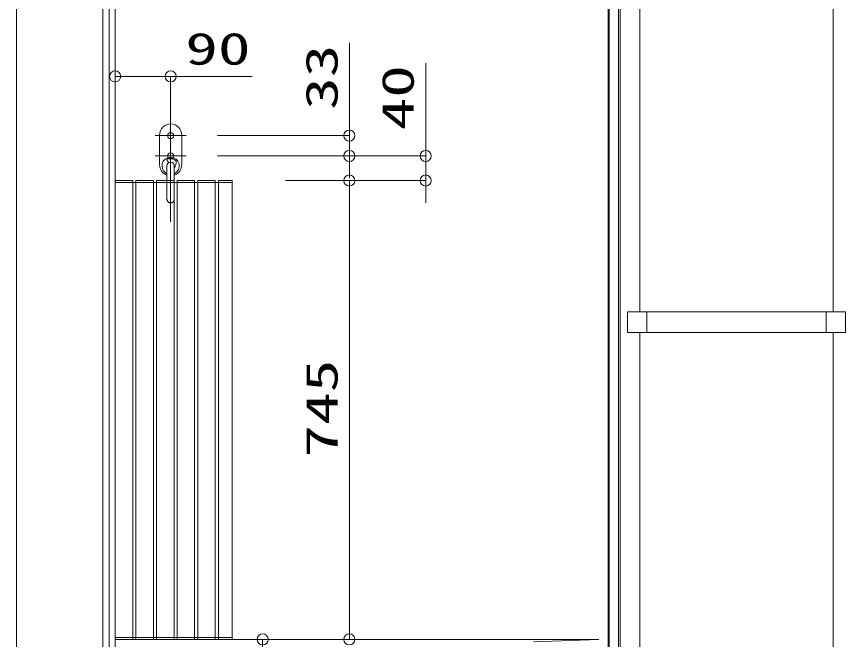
# Model space of a CAD drawing. Units: millimetres on the paper. Extents: x -305 to 305, y -152 to 152.
# Drawn here: x -253.09 to -208.26, y -76.82 to -43.11 of the extents above; entities that cross this region are included whole.
import ezdxf
from ezdxf.enums import TextEntityAlignment as Align

# ---------------------------------------------------------------- set-up
doc = ezdxf.new("R2010")
doc.units = ezdxf.units.MM
doc.linetypes.add('DASHED2', pattern=[3, 2, -1])
doc.linetypes.add('LONG_CHAIN', pattern=[21, 18, -1, 1, -1])
doc.layers.add('0-0_0', color=7, linetype='Continuous', lineweight=9)
doc.layers.add('0-1_VIEW0001', color=7, linetype='Continuous', lineweight=9)
doc.styles.add('ＭＳ ゴシック', font='')
doc.styles.get('ＭＳ ゴシック').set_extended_font_data('MS Gothic')

# ---------------------------------------------------------------- blocks, each defined once
blk = doc.blocks.new('_ORIGIN')
at = {"layer": '0-0_0'}
blk.add_line((0, 0), (-1, 0), dxfattribs=at)
blk.add_circle((0, 0), 0.5, dxfattribs=at)

msp = doc.modelspace()

# ---------------------------------------------------------------- linework, layer by layer
at = {"layer": '0-0_0'}
for p, q in [((-245.358, -46.353), (-247.158, -46.353)), ((-244.758, -46.353), (-240.344, -46.353)), ((-235.09, -48.954), (-235.09, -48.354)), ((-235.09, -50.654), (-235.09, -49.554)), ((-238.551, -50.654), (-235.09, -50.654)), ((-235.09, -51.254), (-235.09, -51.854)), ((-238.551, -51.987), (-235.091, -51.987)), ((-235.091, -76.22), (-235.091, -52.587)), ((-245.008, -76.82), (-239.781, -76.82)), ((-238.551, -76.82), (-235.091, -76.82))]:
    msp.add_line(p, q, dxfattribs=at)
msp.add_lwpolyline([(-242.218, -49.554), (-235.09, -49.554), (-235.09, -44.539)], dxfattribs=at)
at = {"layer": '0-1_VIEW0001'}
for p, q in [((-253.091, -14.02), (-253.091, -97.42)), ((-248.425, -89.887), (-248.425, -25.187)), ((-248.091, -91.22), (-248.091, -25.187)), ((-247.758, -77.82), (-247.758, -25.187)), ((-221.091, -91.22), (-221.091, -25.187)), ((-230.962, -50.054), (-230.962, -49.454)), ((-230.962, -51.987), (-230.962, -50.654)), ((-238.551, -51.987), (-230.962, -51.987)), ((-230.962, -52.587), (-230.962, -53.187)), ((-224.223, -76.82), (-247.548, -76.82)), ((-235.591, -76.82), (-221.597, -76.82)), ((-221.603, -76.82), (-225.131, -76.943))]:
    msp.add_line(p, q, dxfattribs=at)
at = {"layer": '0-1_VIEW0001', "color": 5}
for p, q in [((-221.041, -25.187), (-221.041, -91.22)), ((-220.541, -25.187), (-220.541, -91.27)), ((-220.441, -27.787), (-220.441, -90.654)), ((-219.375, -27.787), (-219.375, -59.095)), ((-208.925, -27.787), (-208.925, -59.095)), ((-220.041, -59.095), (-220.041, -60.212)), ((-220.041, -59.095), (-219.008, -59.095)), ((-219.008, -59.095), (-219.008, -60.212)), ((-219.008, -59.099), (-209.291, -59.099)), ((-209.291, -59.095), (-209.291, -60.212)), ((-208.258, -59.095), (-209.291, -59.095)), ((-208.258, -59.095), (-208.258, -60.212)), ((-220.041, -60.212), (-219.008, -60.212)), ((-219.375, -60.212), (-219.375, -90.654)), ((-219.008, -60.209), (-209.291, -60.209)), ((-208.258, -60.212), (-209.291, -60.212)), ((-208.925, -60.212), (-208.925, -90.654))]:
    msp.add_line(p, q, dxfattribs=at)
at = {"layer": '0-1_VIEW0001', "color": 2, "linetype": 'LONG_CHAIN'}
for p, q in [((-244.758, -46.354), (-244.758, -54.22)), ((-243.925, -49.554), (-245.591, -49.554)), ((-243.925, -50.654), (-245.591, -50.654))]:
    msp.add_line(p, q, dxfattribs=at)
at = {"layer": '0-1_VIEW0001', "linetype": 'LONG_CHAIN'}
for p, q in [((-244.758, -48.887), (-244.758, -50.22)), ((-244.091, -49.554), (-245.425, -49.554)), ((-244.758, -49.987), (-244.758, -51.32)), ((-244.091, -50.654), (-245.425, -50.654))]:
    msp.add_line(p, q, dxfattribs=at)
at = {"layer": '0-1_VIEW0001', "color": 2}
for p, q in [((-245.358, -51.127), (-245.358, -49.527)), ((-244.158, -51.127), (-244.158, -49.527)), ((-244.461, -51.01), (-244.461, -50.833)), ((-244.958, -51.194), (-244.958, -51.987)), ((-244.558, -51.194), (-244.558, -51.987))]:
    msp.add_line(p, q, dxfattribs=at)
at = {"layer": '0-1_VIEW0001', "color": 6}
for p, q in [((-247.758, -51.987), (-247.758, -76.82)), ((-247.758, -51.987), (-246.808, -51.987)), ((-247.758, -51.987), (-246.808, -51.987)), ((-246.808, -51.987), (-246.808, -76.82)), ((-246.641, -51.987), (-246.641, -76.82)), ((-246.641, -51.987), (-245.691, -51.987)), ((-245.691, -51.987), (-245.691, -76.82)), ((-245.525, -51.987), (-245.525, -76.82)), ((-245.525, -51.987), (-244.575, -51.987)), ((-244.575, -51.987), (-244.575, -76.82)), ((-244.408, -51.987), (-244.408, -76.82)), ((-244.408, -51.987), (-243.458, -51.987)), ((-243.458, -51.987), (-243.458, -76.82)), ((-243.291, -51.987), (-243.291, -76.82)), ((-243.291, -51.987), (-242.341, -51.987)), ((-242.341, -51.987), (-242.341, -76.82)), ((-242.175, -51.987), (-242.175, -76.82)), ((-242.175, -51.987), (-241.425, -51.987)), ((-241.425, -51.987), (-241.425, -76.82)), ((-247.758, -52.087), (-241.425, -52.087)), ((-247.758, -76.72), (-241.425, -76.72)), ((-247.758, -76.82), (-246.808, -76.82)), ((-246.641, -76.82), (-245.691, -76.82)), ((-245.525, -76.82), (-244.575, -76.82)), ((-244.408, -76.82), (-243.458, -76.82)), ((-243.291, -76.82), (-242.341, -76.82)), ((-242.175, -76.82), (-241.425, -76.82))]:
    msp.add_line(p, q, dxfattribs=at)
at = {"layer": '0-1_VIEW0001', "color": 2, "linetype": 'DASHED2'}
for p, q in [((-244.958, -51.987), (-244.958, -52.994)), ((-244.558, -51.987), (-244.558, -52.994))]:
    msp.add_line(p, q, dxfattribs=at)
at = {"layer": '0-1_VIEW0001'}
msp.add_lwpolyline([(-242.218, -50.654), (-230.962, -50.654), (-230.962, -45.639)], dxfattribs=at)
for centre in [(-244.758, -49.554), (-244.758, -50.654)]:
    msp.add_circle(centre, 0.167, dxfattribs=at)
at = {"layer": '0-1_VIEW0001', "color": 2}
for centre, radius, start, end in [((-244.754, -49.527), 0.6, 0, 180), ((-244.758, -51.194), 0.467, 295.377, 244.6231), ((-244.758, -50.827), 0.203, 163.6446, 233.9811), ((-244.758, -51.194), 0.203, 126.0189, 190.3889), ((-244.758, -51.194), 0.4, 42.1264, 120.3629), ((-244.758, -51.194), 0.2, 0, 180), ((-244.891, -51.01), 0.0233, 306.0188, 53.9811), ((-244.891, -51.01), 0.43, 320.8226, 0), ((-244.758, -51.127), 0.6, 180, 250.5288), ((-244.758, -51.127), 0.6, 289.4712, 0)]:
    msp.add_arc(centre, radius, start, end, dxfattribs=at)
at = {"layer": '0-1_VIEW0001', "color": 2, "linetype": 'DASHED2'}
msp.add_arc((-244.758, -52.994), 0.2, 180, 0, dxfattribs=at)

# ---------------------------------------------------------------- block references
at = {"layer": '0-0_0', "xscale": 0.6, "yscale": 0.6}
for p, rotation in [((-247.758, -46.353), 180), ((-235.09, -49.554), 270), ((-235.09, -50.654), 90), ((-235.091, -51.987), 90), ((-239.781, -76.82), 90), ((-235.091, -76.82), 270)]:
    msp.add_blockref('_ORIGIN', p, dxfattribs=dict(at, rotation=rotation))
msp.add_blockref('_ORIGIN', (-244.758, -46.353), dxfattribs=at)
at = {"layer": '0-1_VIEW0001', "xscale": 0.6, "yscale": 0.6}
for p, rotation in [((-230.962, -50.654), 270), ((-230.962, -51.987), 90)]:
    msp.add_blockref('_ORIGIN', p, dxfattribs=dict(at, rotation=rotation))

# ---------------------------------------------------------------- texts
at = {"layer": '0-0_0', "style": 'ＭＳ ゴシック', "width": 1.5}
msp.add_text('90', height=1.73, dxfattribs=at).set_placement((-243.965, -46.236), align=Align.BOTTOM_LEFT)
for s, p in [('33', (-235.207, -48.161)), ('745', (-235.208, -66.974))]:
    msp.add_text(s, height=1.73, rotation=90, dxfattribs=at).set_placement(p, align=Align.BOTTOM_LEFT)
at = {"layer": '0-1_VIEW0001', "style": 'ＭＳ ゴシック', "width": 1.5}
msp.add_text('40', height=1.73, rotation=90, dxfattribs=at).set_placement((-231.087, -49.271), align=Align.BOTTOM_LEFT)

doc.saveas('drawing.dxf')
